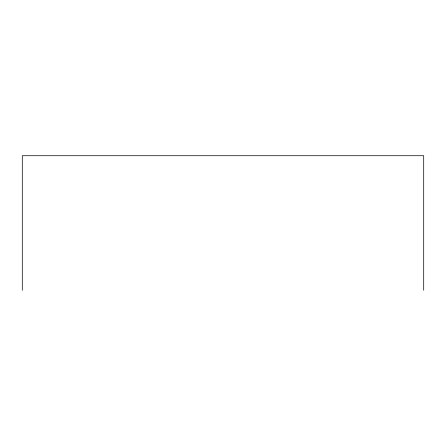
<?xml version="1.0" encoding="UTF-8"?>
<svg xmlns="http://www.w3.org/2000/svg" width="446" height="446" viewBox="0 0 446 446"><rect width="100%" height="100%" fill="white"/><g stroke="black" fill="none" stroke-linecap="round" stroke-linejoin="round"><path stroke-width="0.67" d="M423.7 290.279L423.7 155.721L22.3 155.721L22.3 290.279"/></g></svg>
